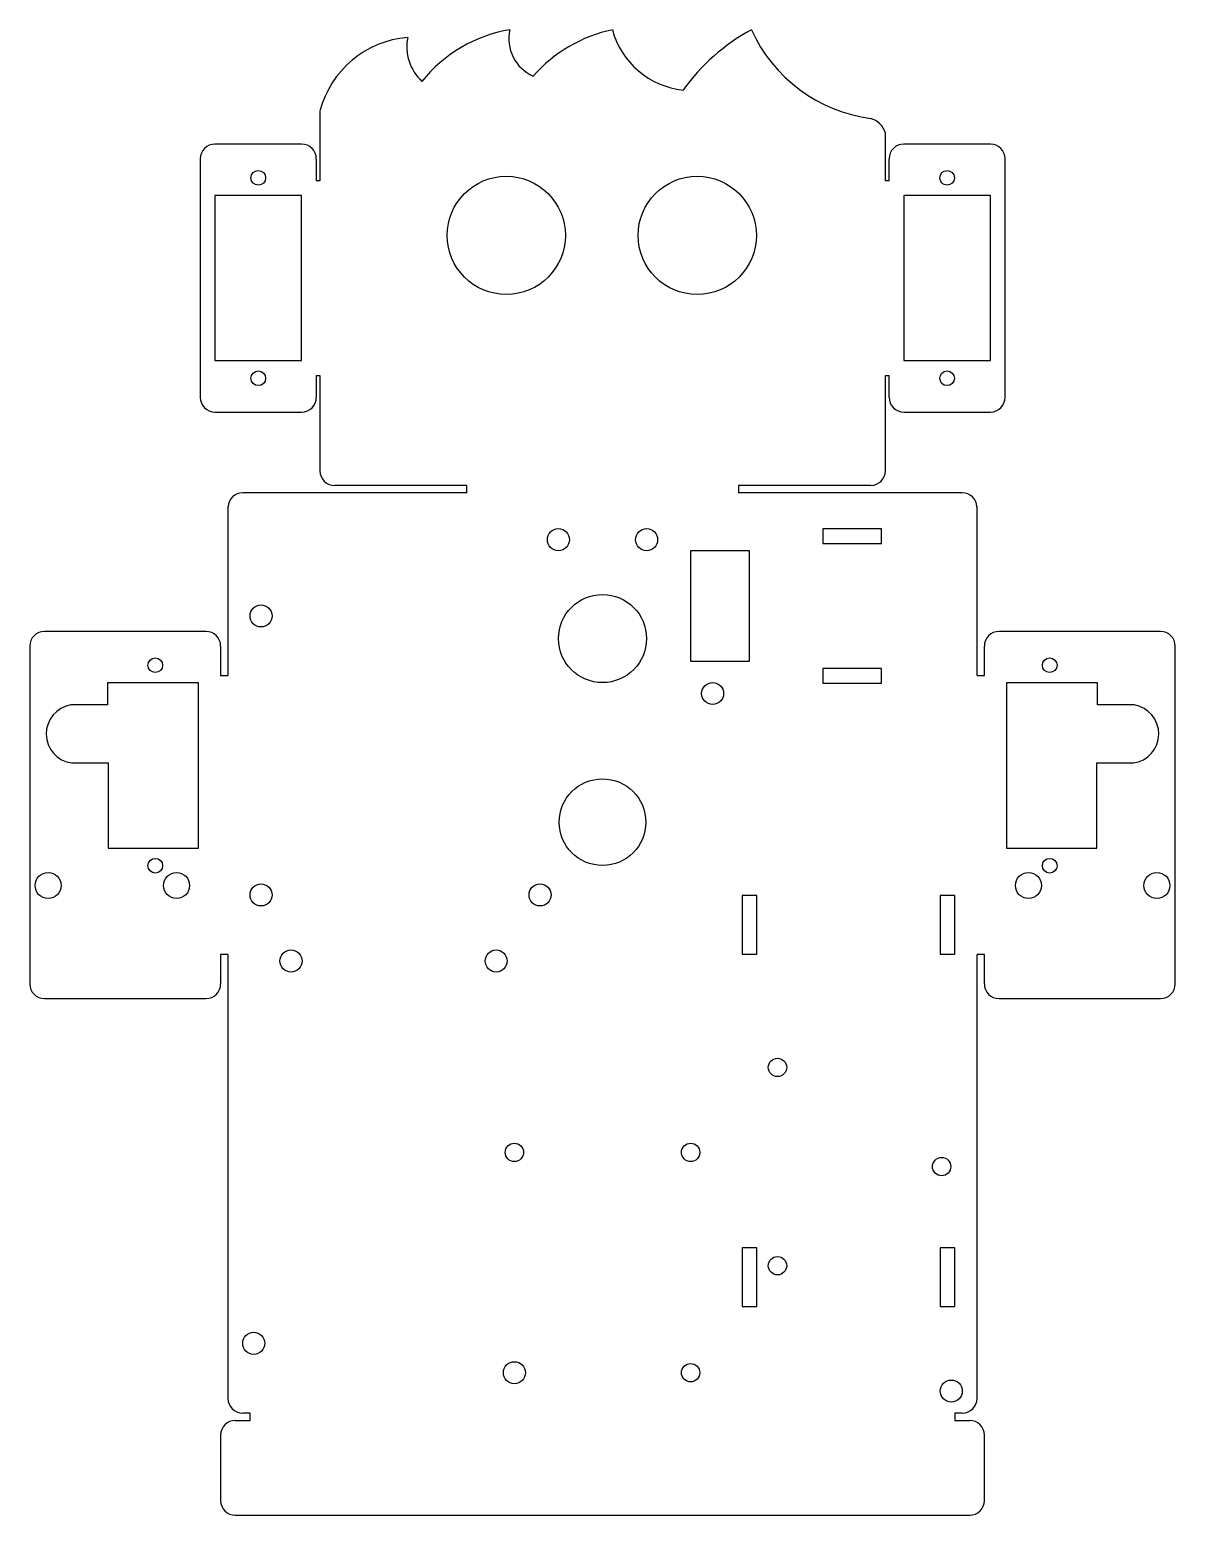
# Model space of a CAD drawing. Header units: millimetres. Extents: x 62 to 218, y -272 to -70.
import ezdxf

# ---------------------------------------------------------------- set-up
doc = ezdxf.new("R2010")
doc.units = ezdxf.units.MM
doc.layers.get('0').update_dxf_attribs({"true_color": 0xffffff})

msp = doc.modelspace()

# ---------------------------------------------------------------- linework, layer by layer
at = {"color": 7, "linetype": 'Continuous', "lineweight": 25, "true_color": 0xffffff}
for p, q in [((101.13, -80.95), (101.13, -90.45)), ((178.13, -90.45), (178.13, -83.95)), ((98.63, -85.45), (86.83, -85.45)), ((192.43, -85.45), (180.63, -85.45)), ((84.83, -87.45), (84.83, -119.95)), ((100.63, -87.45), (100.63, -90.45)), ((178.63, -90.45), (178.63, -87.45)), ((194.43, -119.95), (194.43, -87.45)), ((101.13, -90.45), (100.63, -90.45)), ((178.63, -90.45), (178.13, -90.45)), ((86.83, -92.45), (86.83, -114.95)), ((98.63, -92.45), (86.83, -92.45)), ((98.63, -114.95), (98.63, -92.45)), ((192.43, -92.45), (180.63, -92.45)), ((180.63, -92.45), (180.63, -114.95)), ((192.43, -114.95), (192.43, -92.45)), ((86.83, -114.95), (98.63, -114.95)), ((180.63, -114.95), (192.43, -114.95)), ((100.63, -116.95), (101.13, -116.95)), ((100.63, -116.95), (100.63, -119.95)), ((101.13, -116.95), (101.13, -129.95)), ((178.13, -116.95), (178.63, -116.95)), ((178.13, -129.95), (178.13, -116.95)), ((178.63, -119.95), (178.63, -116.95)), ((86.83, -121.95), (98.63, -121.95)), ((180.63, -121.95), (192.43, -121.95)), ((121.13, -132.94), (90.6, -132.94)), ((121.13, -131.94), (103.13, -131.95)), ((121.13, -132.94), (121.13, -131.94)), ((176.13, -131.94), (158.13, -131.94)), ((158.13, -131.94), (158.13, -132.94)), ((188.6, -132.94), (158.13, -132.94)), ((88.6, -134.83), (88.6, -157.83)), ((190.6, -157.83), (190.6, -134.83)), ((177.6, -137.86), (169.6, -137.86)), ((169.6, -137.86), (169.6, -139.86)), ((177.6, -139.86), (177.6, -137.86)), ((151.6, -140.86), (151.6, -155.86)), ((159.6, -140.86), (151.6, -140.86)), ((159.6, -155.86), (159.6, -140.86)), ((169.6, -139.86), (177.6, -139.86)), ((85.6, -151.83), (63.6, -151.83)), ((215.6, -151.83), (193.6, -151.83)), ((61.6, -153.83), (61.6, -199.83)), ((87.6, -153.83), (87.6, -157.83)), ((191.6, -157.83), (191.6, -153.83)), ((217.6, -199.83), (217.6, -153.83)), ((151.6, -155.86), (159.6, -155.86)), ((177.6, -156.86), (169.6, -156.86)), ((169.6, -156.86), (169.6, -158.86)), ((177.6, -158.86), (177.6, -156.86)), ((84.6, -158.83), (72.21, -158.83)), ((72.21, -158.83), (72.21, -161.83)), ((84.6, -181.33), (84.6, -158.83)), ((87.6, -157.83), (88.6, -157.83)), ((169.6, -158.86), (177.6, -158.86)), ((190.6, -157.83), (191.6, -157.83)), ((206.99, -158.83), (194.6, -158.83)), ((194.6, -158.83), (194.6, -181.33)), ((206.99, -161.83), (206.99, -158.83)), ((72.21, -161.83), (67.21, -161.83)), ((211.99, -161.83), (206.99, -161.83)), ((67.3, -169.74), (72.3, -169.74)), ((72.3, -169.74), (72.3, -181.33)), ((206.9, -181.33), (206.9, -169.74)), ((206.9, -169.74), (211.9, -169.74)), ((72.3, -181.33), (84.6, -181.33)), ((194.6, -181.33), (206.9, -181.33)), ((160.6, -187.78), (158.6, -187.78)), ((158.6, -187.78), (158.6, -195.78)), ((160.6, -195.78), (160.6, -187.78)), ((187.6, -187.78), (185.6, -187.78)), ((185.6, -187.78), (185.6, -195.78)), ((187.6, -195.78), (187.6, -187.78)), ((88.6, -195.83), (87.6, -195.83)), ((87.6, -195.83), (87.6, -199.83)), ((88.6, -195.83), (88.6, -256.28)), ((158.6, -195.78), (160.6, -195.78)), ((185.6, -195.78), (187.6, -195.78)), ((191.6, -195.83), (190.6, -195.83)), ((190.6, -256.28), (190.6, -195.83)), ((191.6, -199.83), (191.6, -195.83)), ((63.6, -201.83), (85.6, -201.83)), ((193.6, -201.83), (215.6, -201.83)), ((160.6, -235.78), (158.6, -235.78)), ((158.6, -235.78), (158.6, -243.78)), ((160.6, -243.78), (160.6, -235.78)), ((187.6, -235.78), (185.6, -235.78)), ((185.6, -235.78), (185.6, -243.78)), ((187.6, -243.78), (187.6, -235.78)), ((158.6, -243.78), (160.6, -243.78)), ((185.6, -243.78), (187.6, -243.78)), ((91.6, -258.28), (90.6, -258.28)), ((91.6, -259.28), (91.6, -258.28)), ((188.6, -258.28), (187.6, -258.28)), ((187.6, -258.28), (187.6, -259.28)), ((89.6, -259.28), (91.6, -259.28)), ((187.6, -259.28), (189.6, -259.28)), ((87.6, -261.28), (87.6, -270.2)), ((191.6, -270.2), (191.6, -261.28)), ((89.6, -272.2), (189.6, -272.2))]:
    msp.add_line(p, q, dxfattribs=at)
for centre, radius in [((92.73, -90.05), 1), ((126.5, -97.89), 8.05), ((152.5, -97.89), 8.05), ((186.53, -90.05), 1), ((92.73, -117.35), 1), ((186.53, -117.35), 1), ((133.6, -139.33), 1.5), ((145.6, -139.33), 1.5), ((139.6, -152.8), 6), ((93.1, -149.71), 1.5), ((78.7, -156.43), 1), ((200.5, -156.43), 1), ((154.6, -160.28), 1.5), ((139.6, -177.8), 5.9), ((78.7, -183.73), 1), ((200.5, -183.73), 1), ((64.1, -186.43), 1.77), ((81.6, -186.43), 1.77), ((197.6, -186.43), 1.77), ((215.1, -186.43), 1.77), ((93.1, -187.71), 1.5), ((131.1, -187.71), 1.5), ((97.18, -196.71), 1.5), ((125.12, -196.71), 1.5), ((163.43, -211.21), 1.25), ((127.6, -222.78), 1.25), ((151.6, -222.78), 1.25), ((185.78, -224.71), 1.25), ((163.43, -238.21), 1.25), ((92.1, -248.78), 1.5), ((127.6, -252.78), 1.5), ((151.6, -252.78), 1.25), ((187.1, -255.28), 1.5)]:
    msp.add_circle(centre, radius, dxfattribs=at)
for centre, radius, start, end in [((130.17, -88.96), 19.35, 99.4831, 141.5581), ((132.38, -71.11), 5.54, 167.1337, 246.4794), ((145.06, -89.25), 19.8, 101.9931, 138.7356), ((151.74, -66.97), 11.18, 195.0637, 264.0606), ((173.27, -94.39), 27.93, 118.6558, 144.3091), ((178.88, -61.29), 20.86, 204.3287, 262.4256), ((114.18, -84.38), 13.5, 94.7245, 165.268), ((119.47, -72.17), 6.52, 169.0101, 226.9129), ((175.26, -84.83), 3, 17.1003, 73.1944), ((86.83, -87.45), 2, 90, 180), ((98.63, -87.45), 2, 0, 90), ((180.63, -87.45), 2, 90, 180), ((192.43, -87.45), 2, 0, 90), ((86.83, -119.95), 2, 180, 270), ((98.63, -119.95), 2, 270, 0), ((180.63, -119.95), 2, 180, 270), ((192.43, -119.95), 2, 270, 0), ((103.13, -129.95), 2, 180, 270.0371), ((176.13, -129.94), 2, 270, 359.6662), ((90.6, -134.94), 2, 90, 176.9887), ((188.6, -134.94), 2, 3.0113, 90), ((63.6, -153.83), 2, 90, 180), ((85.6, -153.83), 2, 0, 90), ((193.6, -153.83), 2, 90, 180), ((215.6, -153.83), 2, 0, 90), ((67.85, -165.78), 4, 99.1908, 262.0968), ((211.35, -165.78), 4, 277.9032, 80.8092), ((63.6, -199.83), 2, 180, 270), ((85.6, -199.83), 2, 270, 0), ((193.6, -199.83), 2, 180, 270), ((215.6, -199.83), 2, 270, 0), ((90.6, -256.28), 2, 180, 270), ((188.6, -256.28), 2, 270, 0), ((89.6, -261.28), 2, 90, 180), ((189.6, -261.28), 2, 0, 90), ((89.6, -270.2), 2, 180, 270), ((189.6, -270.2), 2, 270, 0)]:
    msp.add_arc(centre, radius, start, end, dxfattribs=at)

doc.saveas('drawing.dxf')
